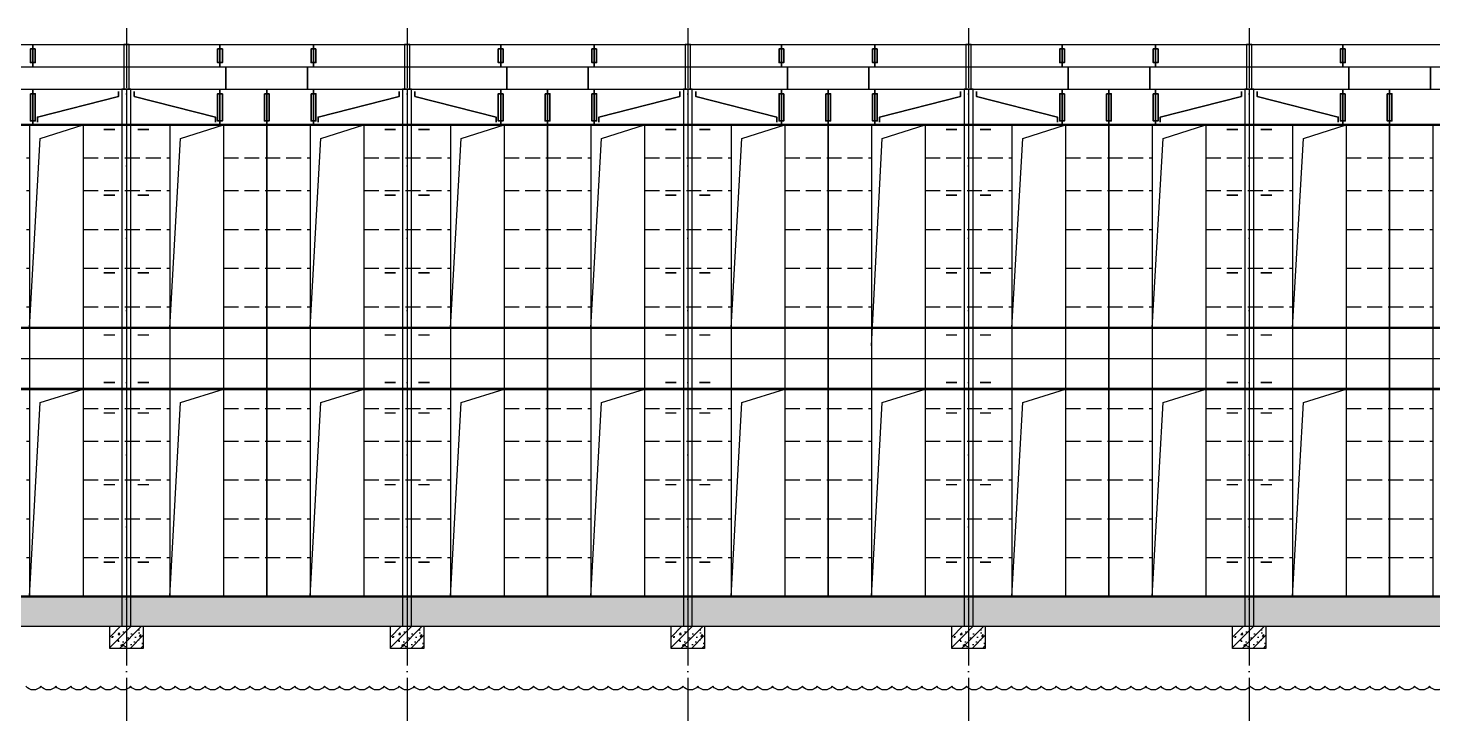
# Model space of a CAD drawing. Extents: x 95752 to 843522, y -411933 to 75567.
# Drawn here: x 661146 to 708188, y -88783 to -65563 of the extents above; entities that cross this region are included whole.
import ezdxf

# ---------------------------------------------------------------- set-up
doc = ezdxf.new("R2010")
doc.units = 0
doc.header["$LTSCALE"] = 1000
doc.header["$MEASUREMENT"] = 0
doc.linetypes.add('DASH', pattern=[0.35, 0.25, -0.1])
doc.linetypes.add('DOTE', pattern=[2.42, 2, -0.2, 0.02, -0.2])
for name, color, linetype in [('DOTE', 1, 'Continuous'), ('修改说明', 190, 'Continuous'), ('檩条', 4, 'Continuous'), ('钢柱', 6, 'Continuous')]:
    doc.layers.add(name, color=color, linetype=linetype)
doc.layers.add('拉杆', color=3, linetype='Continuous', lineweight=35)

# ---------------------------------------------------------------- blocks, each defined once
blk = doc.blocks.new('QMLT2')
at = {"layer": '檩条', "color": 4}
blk.add_line((155476, -716110), (249626, -716110), dxfattribs=at)
for points in [[(155476, -705584), (249476, -705584)], [(155476, -706334), (249476, -706334)], [(155476, -707084), (249476, -707084)], [(180426, -708284), (180426, -715684)], [(180426, -708284), (180426, -724084)], [(182226, -708284), (182226, -715684)], [(182226, -708284), (182226, -724084)], [(185126, -708284), (185126, -715684)], [(185126, -708284), (185126, -724084)], [(186926, -708284), (186926, -715684)], [(186926, -708284), (186926, -724084)], [(189826, -708284), (189826, -715684)], [(189826, -708284), (189826, -724084)], [(191626, -708284), (191626, -715684)], [(191626, -708284), (191626, -724084)], [(194526, -708284), (194526, -715684)], [(194526, -708284), (194526, -724084)], [(196326, -708284), (196326, -715684)], [(196326, -708284), (196326, -724084)], [(199226, -708284), (199226, -715684)], [(199226, -708284), (199226, -724084)], [(201026, -708284), (201026, -715684)], [(201026, -708284), (201026, -724084)], [(203926, -708284), (203926, -715684)], [(203926, -708284), (203926, -724084)], [(205726, -708284), (205726, -715684)], [(205726, -708284), (205726, -724084)], [(208626, -708284), (208626, -715684)], [(208626, -708284), (208626, -724084)], [(210426, -708284), (210426, -715684)], [(210426, -708284), (210426, -724084)], [(213326, -708284), (213326, -715684)], [(213326, -708284), (213326, -724084)], [(215126, -708284), (215126, -715684)], [(215126, -708284), (215126, -724084)], [(218026, -708284), (218026, -715684)], [(218026, -708284), (218026, -724084)], [(219826, -708284), (219826, -715684)], [(219826, -708284), (219826, -724084)], [(222726, -708284), (222726, -715684)], [(222726, -708284), (222726, -724084)], [(224526, -708284), (224526, -715684)], [(224526, -708284), (224526, -724084)], [(227426, -708284), (227426, -715684)], [(227426, -708284), (227426, -724084)], [(180426, -716684), (180426, -724084)], [(182226, -716684), (182226, -724084)], [(185126, -716684), (185126, -724084)], [(186926, -716684), (186926, -724084)], [(189826, -716684), (189826, -724084)], [(191626, -716684), (191626, -724084)], [(194526, -716684), (194526, -724084)], [(196326, -716684), (196326, -724084)], [(199226, -716684), (199226, -724084)], [(201026, -716684), (201026, -724084)], [(203926, -716684), (203926, -724084)], [(205726, -716684), (205726, -724084)], [(208626, -716684), (208626, -724084)], [(210426, -716684), (210426, -724084)], [(213326, -716684), (213326, -724084)], [(215126, -716684), (215126, -724084)], [(218026, -716684), (218026, -724084)], [(219826, -716684), (219826, -724084)], [(222726, -716684), (222726, -724084)], [(224526, -716684), (224526, -724084)], [(227426, -716684), (227426, -724084)]]:
    blk.add_lwpolyline(points, dxfattribs=at)
at = {"layer": '檩条', "color": 2, "const_width": 80}
for points in [[(155476, -708284), (249476, -708284)], [(168126, -715085), (249476, -715085)], [(164876, -717135), (240076, -717135)], [(163976, -724084), (241526, -724084)]]:
    blk.add_lwpolyline(points, dxfattribs=at)
at = {"layer": '檩条', "color": 11, "linetype": 'DASH', "ltscale": 2}
for points in [[(177526, -709384), (180426, -709384)], [(182226, -709384), (185126, -709384)], [(186926, -709384), (189826, -709384)], [(191626, -709384), (194526, -709384)], [(196326, -709384), (199226, -709384)], [(201026, -709384), (203926, -709384)], [(205726, -709384), (208626, -709384)], [(210426, -709384), (213326, -709384)], [(215126, -709384), (218026, -709384)], [(219826, -709384), (222726, -709384)], [(224526, -709384), (227426, -709384)], [(177526, -710484), (180426, -710484)], [(182226, -710484), (185126, -710484)], [(186926, -710484), (189826, -710484)], [(191626, -710484), (194526, -710484)], [(196326, -710484), (199226, -710484)], [(201026, -710484), (203926, -710484)], [(205726, -710484), (208626, -710484)], [(210426, -710484), (213326, -710484)], [(215126, -710484), (218026, -710484)], [(219826, -710484), (222726, -710484)], [(224526, -710484), (227426, -710484)], [(177526, -711784), (180426, -711784)], [(182226, -711784), (185126, -711784)], [(186926, -711784), (189826, -711784)], [(191626, -711784), (194526, -711784)], [(196326, -711784), (199226, -711784)], [(201026, -711784), (203926, -711784)], [(205726, -711784), (208626, -711784)], [(210426, -711784), (213326, -711784)], [(215126, -711784), (218026, -711784)], [(219826, -711784), (222726, -711784)], [(224526, -711784), (227426, -711784)], [(177526, -713084), (180426, -713084)], [(182226, -713084), (185126, -713084)], [(186926, -713084), (189826, -713084)], [(191626, -713084), (194526, -713084)], [(196326, -713084), (199226, -713084)], [(201026, -713084), (203926, -713084)], [(205726, -713084), (208626, -713084)], [(210426, -713084), (213326, -713084)], [(215126, -713084), (218026, -713084)], [(219826, -713084), (222726, -713084)], [(224526, -713084), (227426, -713084)], [(177526, -714384), (180426, -714384)], [(182226, -714384), (185126, -714384)], [(186926, -714384), (189826, -714384)], [(191626, -714384), (194526, -714384)], [(196326, -714384), (199226, -714384)], [(201026, -714384), (203926, -714384)], [(205726, -714384), (208626, -714384)], [(210426, -714384), (213326, -714384)], [(215126, -714384), (218026, -714384)], [(219826, -714384), (222726, -714384)], [(224526, -714384), (227426, -714384)], [(177526, -717784), (180426, -717784)], [(182226, -717784), (185126, -717784)], [(186926, -717784), (189826, -717784)], [(191626, -717784), (194526, -717784)], [(196326, -717784), (199226, -717784)], [(201026, -717784), (203926, -717784)], [(205726, -717784), (208626, -717784)], [(210426, -717784), (213326, -717784)], [(215126, -717784), (218026, -717784)], [(219826, -717784), (222726, -717784)], [(224526, -717784), (227426, -717784)], [(177526, -718884), (180426, -718884)], [(182226, -718884), (185126, -718884)], [(186926, -718884), (189826, -718884)], [(191626, -718884), (194526, -718884)], [(196326, -718884), (199226, -718884)], [(201026, -718884), (203926, -718884)], [(205726, -718884), (208626, -718884)], [(210426, -718884), (213326, -718884)], [(215126, -718884), (218026, -718884)], [(219826, -718884), (222726, -718884)], [(224526, -718884), (227426, -718884)], [(177526, -720184), (180426, -720184)], [(182226, -720184), (185126, -720184)], [(186926, -720184), (189826, -720184)], [(191626, -720184), (194526, -720184)], [(196326, -720184), (199226, -720184)], [(201026, -720184), (203926, -720184)], [(205726, -720184), (208626, -720184)], [(210426, -720184), (213326, -720184)], [(215126, -720184), (218026, -720184)], [(219826, -720184), (222726, -720184)], [(224526, -720184), (227426, -720184)], [(177526, -721484), (180426, -721484)], [(182226, -721484), (185126, -721484)], [(186926, -721484), (189826, -721484)], [(191626, -721484), (194526, -721484)], [(196326, -721484), (199226, -721484)], [(201026, -721484), (203926, -721484)], [(205726, -721484), (208626, -721484)], [(210426, -721484), (213326, -721484)], [(215126, -721484), (218026, -721484)], [(219826, -721484), (222726, -721484)], [(224526, -721484), (227426, -721484)], [(177526, -722784), (180426, -722784)], [(182226, -722784), (185126, -722784)], [(186926, -722784), (189826, -722784)], [(191626, -722784), (194526, -722784)], [(196326, -722784), (199226, -722784)], [(201026, -722784), (203926, -722784)], [(205726, -722784), (208626, -722784)], [(210426, -722784), (213326, -722784)], [(215126, -722784), (218026, -722784)], [(219826, -722784), (222726, -722784)], [(224526, -722784), (227426, -722784)]]:
    blk.add_lwpolyline(points, dxfattribs=at)

msp = doc.modelspace()

# ---------------------------------------------------------------- hatches: boundary and pattern name
h = msp.add_hatch()
h.set_pattern_fill('AR-B816', color=251, scale=100, style=0)
h.set_pattern_definition([(0, (-42556.38, 66224.28), (0, 121.3104), []), (90, (-42556.38, 66224.28), (-121.3104, 121.3104), [121.3104, -121.3104])])
h.paths.add_polyline_path([(644738, -85608.8), (722538, -85608.8), (722538, -84608.8), (644738, -84609.5)])
h.paths.add_polyline_path([(636238, -84609.5), (643238, -84608.8), (643238, -85608.8), (636238, -85609.5)])
h = msp.add_hatch()
h.set_pattern_fill('钢筋混凝土', color=256, scale=100, style=0)
h.set_pattern_definition([(45, (-284571.51, 413027.17), (-176.776695, 176.776695), []), (50, (-284571.5, 413027.2), (717.26018, -62.75213), [75, -825]), (355, (-284571.5, 413027.2), (-138.75133, 752.19213), [60, -660]), (100.4514, (-284511.74, 413021.94), (578.5094, 689.43954), [63.7402, -701.1421]), (46.1842, (-284571.5, 413227.2), (1067.24105, -165.519), [112.5, -1237.5]), (96.6356, (-284482.6, 413213.4), (934.6627, 974.1179), [95.6103, -1051.713]), (351.1842, (-284571.5, 413227.2), (934.662, 974.1186), [90, -990]), (21, (-284471.5, 413177.2), (596.90705, -402.6189), [75, -825]), (326, (-284471.5, 413177.2), (243.31533, 725.15005), [60, -660]), (71.4514, (-284421.8, 413143.6), (840.22263, 322.5305), [63.7402, -701.1421]), (37.5, (-284571.51, 413027.17), (12.159855, 332.893854), [0, -652, 0, -670, 0, -662.5]), (7.5, (-284571.5, 413027.17), (263.06954, 394.41171), [0, -382, 0, -637, 0, -252.5]), (327.5, (-284794.51, 413027.17), (533.822436, -22.55487), [0, -250, 0, -780, 0, -1035]), (317.5, (-284894.5, 413027.17), (583.18617, 100.10498), [0, -325, 0, -518, 0, -735])])
h.paths.add_polyline_path([(663878.9, -85608.8), (664997.1, -85608.8), (664997.1, -86350.6), (663878.9, -86350.6)])
h = msp.add_hatch()
h.set_pattern_fill('钢筋混凝土', color=256, scale=100, style=0)
h.set_pattern_definition([(45, (-275171.51, 413027.17), (-176.776695, 176.776695), []), (50, (-275171.5, 413027.2), (717.26018, -62.75213), [75, -825]), (355, (-275171.5, 413027.2), (-138.75133, 752.19213), [60, -660]), (100.4514, (-275111.74, 413021.94), (578.5094, 689.43954), [63.7402, -701.1421]), (46.1842, (-275171.5, 413227.2), (1067.24105, -165.519), [112.5, -1237.5]), (96.6356, (-275082.6, 413213.4), (934.6627, 974.1179), [95.6103, -1051.713]), (351.1842, (-275171.5, 413227.2), (934.662, 974.1186), [90, -990]), (21, (-275071.5, 413177.2), (596.90705, -402.6189), [75, -825]), (326, (-275071.5, 413177.2), (243.31533, 725.15005), [60, -660]), (71.4514, (-275021.8, 413143.6), (840.22263, 322.5305), [63.7402, -701.1421]), (37.5, (-275171.51, 413027.17), (12.159855, 332.893854), [0, -652, 0, -670, 0, -662.5]), (7.5, (-275171.5, 413027.17), (263.06954, 394.41171), [0, -382, 0, -637, 0, -252.5]), (327.5, (-275394.51, 413027.17), (533.822436, -22.55487), [0, -250, 0, -780, 0, -1035]), (317.5, (-275494.5, 413027.17), (583.18617, 100.10498), [0, -325, 0, -518, 0, -735])])
h.paths.add_polyline_path([(673278.9, -85608.8), (674397.1, -85608.8), (674397.1, -86350.6), (673278.9, -86350.6)])
h = msp.add_hatch()
h.set_pattern_fill('钢筋混凝土', color=256, scale=100, style=0)
h.set_pattern_definition([(45, (-265771.51, 413027.17), (-176.776695, 176.776695), []), (50, (-265771.5, 413027.2), (717.26018, -62.75213), [75, -825]), (355, (-265771.5, 413027.2), (-138.75133, 752.19213), [60, -660]), (100.4514, (-265711.74, 413021.94), (578.5094, 689.43954), [63.7402, -701.1421]), (46.1842, (-265771.5, 413227.2), (1067.24105, -165.519), [112.5, -1237.5]), (96.6356, (-265682.6, 413213.4), (934.6627, 974.1179), [95.6103, -1051.713]), (351.1842, (-265771.5, 413227.2), (934.662, 974.1186), [90, -990]), (21, (-265671.5, 413177.2), (596.90705, -402.6189), [75, -825]), (326, (-265671.5, 413177.2), (243.31533, 725.15005), [60, -660]), (71.4514, (-265621.8, 413143.6), (840.22263, 322.5305), [63.7402, -701.1421]), (37.5, (-265771.51, 413027.17), (12.159855, 332.893854), [0, -652, 0, -670, 0, -662.5]), (7.5, (-265771.5, 413027.17), (263.06954, 394.41171), [0, -382, 0, -637, 0, -252.5]), (327.5, (-265994.51, 413027.17), (533.822436, -22.55487), [0, -250, 0, -780, 0, -1035]), (317.5, (-266094.5, 413027.17), (583.18617, 100.10498), [0, -325, 0, -518, 0, -735])])
h.paths.add_polyline_path([(682678.9, -85608.8), (683797.1, -85608.8), (683797.1, -86350.6), (682678.9, -86350.6)])
h = msp.add_hatch()
h.set_pattern_fill('钢筋混凝土', color=256, scale=100, style=0)
h.set_pattern_definition([(45, (-256371.51, 413027.17), (-176.776695, 176.776695), []), (50, (-256371.5, 413027.2), (717.26018, -62.75213), [75, -825]), (355, (-256371.5, 413027.2), (-138.75133, 752.19213), [60, -660]), (100.4514, (-256311.74, 413021.94), (578.5094, 689.43954), [63.7402, -701.1421]), (46.1842, (-256371.5, 413227.2), (1067.24105, -165.519), [112.5, -1237.5]), (96.6356, (-256282.6, 413213.4), (934.6627, 974.1179), [95.6103, -1051.713]), (351.1842, (-256371.5, 413227.2), (934.662, 974.1186), [90, -990]), (21, (-256271.5, 413177.2), (596.90705, -402.6189), [75, -825]), (326, (-256271.5, 413177.2), (243.31533, 725.15005), [60, -660]), (71.4514, (-256221.8, 413143.6), (840.22263, 322.5305), [63.7402, -701.1421]), (37.5, (-256371.51, 413027.17), (12.159855, 332.893854), [0, -652, 0, -670, 0, -662.5]), (7.5, (-256371.5, 413027.17), (263.06954, 394.41171), [0, -382, 0, -637, 0, -252.5]), (327.5, (-256594.51, 413027.17), (533.822436, -22.55487), [0, -250, 0, -780, 0, -1035]), (317.5, (-256694.5, 413027.17), (583.18617, 100.10498), [0, -325, 0, -518, 0, -735])])
h.paths.add_polyline_path([(692078.9, -85608.8), (693197.1, -85608.8), (693197.1, -86350.6), (692078.9, -86350.6)])
h = msp.add_hatch()
h.set_pattern_fill('钢筋混凝土', color=256, scale=100, style=0)
h.set_pattern_definition([(45, (-246971.51, 413027.17), (-176.776695, 176.776695), []), (50, (-246971.5, 413027.2), (717.26018, -62.75213), [75, -825]), (355, (-246971.5, 413027.2), (-138.75133, 752.19213), [60, -660]), (100.4514, (-246911.74, 413021.94), (578.5094, 689.43954), [63.7402, -701.1421]), (46.1842, (-246971.5, 413227.2), (1067.24105, -165.519), [112.5, -1237.5]), (96.6356, (-246882.6, 413213.4), (934.6627, 974.1179), [95.6103, -1051.713]), (351.1842, (-246971.5, 413227.2), (934.662, 974.1186), [90, -990]), (21, (-246871.5, 413177.2), (596.90705, -402.6189), [75, -825]), (326, (-246871.5, 413177.2), (243.31533, 725.15005), [60, -660]), (71.4514, (-246821.8, 413143.6), (840.22263, 322.5305), [63.7402, -701.1421]), (37.5, (-246971.51, 413027.17), (12.159855, 332.893854), [0, -652, 0, -670, 0, -662.5]), (7.5, (-246971.5, 413027.17), (263.06954, 394.41171), [0, -382, 0, -637, 0, -252.5]), (327.5, (-247194.51, 413027.17), (533.822436, -22.55487), [0, -250, 0, -780, 0, -1035]), (317.5, (-247294.5, 413027.17), (583.18617, 100.10498), [0, -325, 0, -518, 0, -735])])
h.paths.add_polyline_path([(701478.9, -85608.8), (702597.1, -85608.8), (702597.1, -86350.6), (701478.9, -86350.6)])

# ---------------------------------------------------------------- linework, layer by layer
for points in [[(661188, -75609.5), (661551.3, -69262.9), (662988, -68808.8)], [(665888, -75609.5), (666251.3, -69262.9), (667688, -68808.8)], [(670588, -75609.5), (670951.3, -69262.9), (672388, -68808.8)], [(675288, -75609.5), (675651.3, -69262.9), (677088, -68808.8)], [(679988, -75609.5), (680351.3, -69262.9), (681788, -68808.8)], [(684688, -75609.5), (685051.3, -69262.9), (686488, -68808.8)], [(689388, -76208.8), (689751.3, -69262.9), (691188, -68808.8)], [(694088, -75609.5), (694451.3, -69262.9), (695888, -68808.8)], [(698788, -75609.5), (699151.3, -69262.9), (700588, -68808.8)], [(703488, -75609.5), (703851.3, -69262.9), (705288, -68808.8)], [(661188, -84608.8), (661551.3, -78113.9), (662988, -77659.8)], [(665888, -84608.8), (666251.3, -78113.9), (667688, -77659.8)], [(670588, -84608.8), (670951.3, -78113.9), (672388, -77659.8)], [(675288, -84608.8), (675651.3, -78113.9), (677088, -77659.8)], [(679988, -84608.8), (680351.3, -78113.9), (681788, -77659.8)], [(684688, -84608.8), (685051.3, -78113.9), (686488, -77659.8)], [(689388, -84608.8), (689751.3, -78113.9), (691188, -77659.8)], [(694088, -84608.8), (694451.3, -78113.9), (695888, -77659.8)], [(698788, -84608.8), (699151.3, -78113.9), (700588, -77659.8)], [(703488, -84608.8), (703851.3, -78113.9), (705288, -77659.8)]]:
    msp.add_lwpolyline(points)
at = {"const_width": 50}
for points in [[(664056.9, -68963), (663681.4, -68963)], [(664819, -68963), (665194.5, -68963)], [(673456.9, -68963.4), (673081.4, -68963.4)], [(674219, -68963.4), (674594.5, -68963.4)], [(682856.9, -68963), (682481.4, -68963)], [(683619, -68963), (683994.5, -68963)], [(692256.9, -68963), (691881.4, -68963)], [(693019, -68963), (693394.5, -68963)], [(701656.9, -68963), (701281.4, -68963)], [(702419, -68963), (702794.5, -68963)], [(664056.9, -71163), (663681.4, -71163)], [(664819, -71163), (665194.5, -71163)], [(673456.9, -71163.4), (673081.4, -71163.4)], [(674219, -71163.4), (674594.5, -71163.4)], [(682856.9, -71163), (682481.4, -71163)], [(683619, -71163), (683994.5, -71163)], [(692256.9, -71163), (691881.4, -71163)], [(693019, -71163), (693394.5, -71163)], [(701656.9, -71163), (701281.4, -71163)], [(702419, -71163), (702794.5, -71163)], [(664056.9, -73763), (663681.4, -73763)], [(664819, -73763), (665194.5, -73763)], [(673456.9, -73763.4), (673081.4, -73763.4)], [(674219, -73763.4), (674594.5, -73763.4)], [(682856.9, -73763), (682481.4, -73763)], [(683619, -73763), (683994.5, -73763)], [(692256.9, -73763), (691881.4, -73763)], [(693019, -73763), (693394.5, -73763)], [(701656.9, -73763), (701281.4, -73763)], [(702419, -73763), (702794.5, -73763)], [(664056.9, -75850.6), (663681.4, -75850.6)], [(664819, -75850.6), (665194.5, -75850.6)], [(673456.9, -75851), (673081.4, -75851)], [(674219, -75851), (674594.5, -75851)], [(682856.9, -75850.6), (682481.4, -75850.6)], [(683619, -75850.6), (683994.5, -75850.6)], [(692256.9, -75850.6), (691881.4, -75850.6)], [(693019, -75850.6), (693394.5, -75850.6)], [(701656.9, -75850.6), (701281.4, -75850.6)], [(702419, -75850.6), (702794.5, -75850.6)], [(664056.9, -77440.6), (663681.4, -77440.6)], [(664819, -77440.6), (665194.5, -77440.6)], [(673456.9, -77441), (673081.4, -77441)], [(674219, -77441), (674594.5, -77441)], [(682856.9, -77440.6), (682481.4, -77440.6)], [(683619, -77440.6), (683994.5, -77440.6)], [(692256.9, -77440.6), (691881.4, -77440.6)], [(693019, -77440.6), (693394.5, -77440.6)], [(701656.9, -77440.6), (701281.4, -77440.6)], [(702419, -77440.6), (702794.5, -77440.6)], [(664056.9, -78463), (663681.4, -78463)], [(664819, -78463), (665194.5, -78463)], [(673456.9, -78463.4), (673081.4, -78463.4)], [(674219, -78463.4), (674594.5, -78463.4)], [(682856.9, -78463), (682481.4, -78463)], [(683619, -78463), (683994.5, -78463)], [(692256.9, -78463), (691881.4, -78463)], [(693019, -78463), (693394.5, -78463)], [(701656.9, -78463), (701281.4, -78463)], [(702419, -78463), (702794.5, -78463)], [(664056.9, -80863), (663681.4, -80863)], [(664819, -80863), (665194.5, -80863)], [(673456.9, -80863.4), (673081.4, -80863.4)], [(674219, -80863.4), (674594.5, -80863.4)], [(682856.9, -80863), (682481.4, -80863)], [(683619, -80863), (683994.5, -80863)], [(692256.9, -80863), (691881.4, -80863)], [(693019, -80863), (693394.5, -80863)], [(701656.9, -80863), (701281.4, -80863)], [(702419, -80863), (702794.5, -80863)], [(664056.9, -83463), (663681.4, -83463)], [(664819, -83463), (665194.5, -83463)], [(673456.9, -83463.4), (673081.4, -83463.4)], [(674219, -83463.4), (674594.5, -83463.4)], [(682856.9, -83463), (682481.4, -83463)], [(683619, -83463), (683994.5, -83463)], [(692256.9, -83463), (691881.4, -83463)], [(693019, -83463), (693394.5, -83463)], [(701656.9, -83463), (701281.4, -83463)], [(702419, -83463), (702794.5, -83463)]]:
    msp.add_lwpolyline(points, dxfattribs=at)
at = {"color": 251}
msp.add_lwpolyline([(644738, -85608.8), (722538, -85608.8), (722538, -84608.8), (644738, -84609.5)], close=True, dxfattribs=at)
for points in [[(663878.9, -85608.8), (664997.1, -85608.8), (664997.1, -86350.6), (663878.9, -86350.6)], [(673278.9, -85608.8), (674397.1, -85608.8), (674397.1, -86350.6), (673278.9, -86350.6)], [(682678.9, -85608.8), (683797.1, -85608.8), (683797.1, -86350.6), (682678.9, -86350.6)], [(692078.9, -85608.8), (693197.1, -85608.8), (693197.1, -86350.6), (692078.9, -86350.6)], [(701478.9, -85608.8), (702597.1, -85608.8), (702597.1, -86350.6), (701478.9, -86350.6)]]:
    msp.add_lwpolyline(points, close=True)
at = {"layer": 'DOTE', "linetype": 'DOTE'}
for p, q in [((664438, -65563), (664438, -88782.6)), ((673838, -65563), (673838, -88782.6)), ((683238, -65563), (683238, -88782.6)), ((692638, -65563), (692638, -88782.6)), ((702038, -65563), (702038, -88782.6)), ((635086.1, -67609.5), (732764.2, -67609.4)), ((635086.1, -85609.5), (732764.2, -85609.4))]:
    msp.add_line(p, q, dxfattribs=at)
at = {"layer": '修改说明'}
msp.add_lwpolyline([(708574.2, -87614.2, -0.5206), (708074.2, -87614.2, -0.5206), (707574.2, -87614.2, -0.5206), (707074.2, -87614.2, -0.5206), (706574.2, -87614.2, -0.5206), (706074.2, -87614.2, -0.5206), (705574.2, -87614.2, -0.5206), (705074.2, -87614.2, -0.5206), (704574.2, -87614.2, -0.5206), (704074.2, -87614.2, -0.5206), (703574.2, -87614.2, -0.5206), (703074.2, -87614.2, -0.5206), (702574.2, -87614.2, -0.5206), (702074.2, -87614.2, -0.5206), (701574.2, -87614.2, -0.5206), (701074.2, -87614.2, -0.5206), (700574.2, -87614.2, -0.5206), (700074.2, -87614.2, -0.5206), (699574.2, -87614.2, -0.5206), (699074.2, -87614.2, -0.5206), (698574.2, -87614.2, -0.5206), (698074.2, -87614.2, -0.5206), (697574.2, -87614.2, -0.5206), (697074.2, -87614.2, -0.5206), (696574.2, -87614.2, -0.5206), (696074.2, -87614.2, -0.5206), (695574.2, -87614.2, -0.5206), (695074.2, -87614.2, -0.5206), (694574.2, -87614.2, -0.5206), (694074.2, -87614.2, -0.5206), (693574.2, -87614.2, -0.5206), (693074.2, -87614.2, -0.5206), (692574.2, -87614.2, -0.5206), (692074.2, -87614.2, -0.5206), (691574.2, -87614.2, -0.5206), (691074.2, -87614.2, -0.5206), (690574.2, -87614.2, -0.5206), (690074.2, -87614.2, -0.5206), (689574.2, -87614.2, -0.5206), (689074.2, -87614.2, -0.5206), (688574.2, -87614.2, -0.5206), (688074.2, -87614.2, -0.5206), (687574.2, -87614.2, -0.5206), (687074.2, -87614.2, -0.5206), (686574.2, -87614.2, -0.5206), (686074.2, -87614.2, -0.5206), (685574.2, -87614.2, -0.5206), (685074.2, -87614.2, -0.5206), (684574.2, -87614.2, -0.5206), (684074.2, -87614.2, -0.5206), (683574.2, -87614.2, -0.5206), (683074.2, -87614.2, -0.5206), (682574.2, -87614.2, -0.5206), (682074.2, -87614.2, -0.5206), (681574.2, -87614.2, -0.5206), (681074.2, -87614.2, -0.5206), (680574.2, -87614.2, -0.5206), (680074.2, -87614.2, -0.5206), (679574.2, -87614.2, -0.5206), (679074.2, -87614.2, -0.5206), (678574.2, -87614.2, -0.5206), (678074.2, -87614.2, -0.5206), (677574.2, -87614.2, -0.5206), (677074.2, -87614.2, -0.5206), (676574.2, -87614.2, -0.5206), (676074.2, -87614.2, -0.5206), (675574.2, -87614.2, -0.5206), (675074.2, -87614.2, -0.5206), (674574.2, -87614.2, -0.5206), (674074.2, -87614.2, -0.5206), (673574.2, -87614.2, -0.5206), (673074.2, -87614.2, -0.5206), (672574.2, -87614.2, -0.5206), (672074.2, -87614.2, -0.5206), (671574.2, -87614.2, -0.5206), (671074.2, -87614.2, -0.5206), (670574.2, -87614.2, -0.5206), (670074.2, -87614.2, -0.5206), (669574.2, -87614.2, -0.5206), (669074.2, -87614.2, -0.5206), (668574.2, -87614.2, -0.5206), (668074.2, -87614.2, -0.5206), (667574.2, -87614.2, -0.5206), (667074.2, -87614.2, -0.5206), (666574.2, -87614.2, -0.5206), (666074.2, -87614.2, -0.5206), (665574.2, -87614.2, -0.5206), (665074.2, -87614.2, -0.5206), (664574.2, -87614.2, -0.5206), (664074.2, -87614.2, -0.5206), (663574.2, -87614.2, -0.5206), (663074.2, -87614.2, -0.5206), (662574.2, -87614.2, -0.5206), (662074.2, -87614.2, -0.5206), (661574.2, -87614.2, -0.5206), (661074.2, -87614.2, -0.5206)], format="xyb", dxfattribs=at)
at = {"layer": '拉杆'}
for points in [[(661383.8, -66263.8), (661224.6, -66263.8), (661224.6, -66722.3), (661383.8, -66722.3)], [(667650.8, -66263.8), (667491.6, -66263.8), (667491.6, -66722.3), (667650.8, -66722.3)], [(670783.8, -66263.8), (670624.6, -66263.8), (670624.6, -66722.3), (670783.8, -66722.3)], [(677050.8, -66263.8), (676891.6, -66263.8), (676891.6, -66722.3), (677050.8, -66722.3)], [(680183.8, -66263.8), (680024.6, -66263.8), (680024.6, -66722.3), (680183.8, -66722.3)], [(686450.8, -66263.8), (686291.6, -66263.8), (686291.6, -66722.3), (686450.8, -66722.3)], [(689583.8, -66263.8), (689424.6, -66263.8), (689424.6, -66722.3), (689583.8, -66722.3)], [(695850.8, -66263.8), (695691.6, -66263.8), (695691.6, -66722.3), (695850.8, -66722.3)], [(698983.8, -66263.8), (698824.6, -66263.8), (698824.6, -66722.3), (698983.8, -66722.3)], [(705250.8, -66263.8), (705091.6, -66263.8), (705091.6, -66722.3), (705250.8, -66722.3)], [(661224.2, -67763.8), (661383.4, -67763.8), (661383.4, -68672.3), (661224.2, -68672.3)], [(667650.8, -67763.8), (667491.6, -67763.8), (667491.6, -68672.3), (667650.8, -68672.3)], [(669058.2, -67763.8), (669217.4, -67763.8), (669217.4, -68672.3), (669058.2, -68672.3)], [(670624.2, -67763.8), (670783.4, -67763.8), (670783.4, -68672.3), (670624.2, -68672.3)], [(677050.8, -67763.8), (676891.6, -67763.8), (676891.6, -68672.3), (677050.8, -68672.3)], [(678458.2, -67763.8), (678617.4, -67763.8), (678617.4, -68672.3), (678458.2, -68672.3)], [(680024.2, -67763.8), (680183.4, -67763.8), (680183.4, -68672.3), (680024.2, -68672.3)], [(686450.8, -67763.8), (686291.6, -67763.8), (686291.6, -68672.3), (686450.8, -68672.3)], [(687858.2, -67763.8), (688017.4, -67763.8), (688017.4, -68672.3), (687858.2, -68672.3)], [(689424.2, -67763.8), (689583.4, -67763.8), (689583.4, -68672.3), (689424.2, -68672.3)], [(695850.8, -67763.8), (695691.6, -67763.8), (695691.6, -68672.3), (695850.8, -68672.3)], [(697258.2, -67763.8), (697417.4, -67763.8), (697417.4, -68672.3), (697258.2, -68672.3)], [(698824.2, -67763.8), (698983.4, -67763.8), (698983.4, -68672.3), (698824.2, -68672.3)], [(705250.8, -67763.8), (705091.6, -67763.8), (705091.6, -68672.3), (705250.8, -68672.3)], [(706658.2, -67763.8), (706817.4, -67763.8), (706817.4, -68672.3), (706658.2, -68672.3)]]:
    msp.add_lwpolyline(points, close=True, dxfattribs=at)
at = {"layer": '拉杆', "color": 6}
for points in [[(661304, -66858.8), (661304, -66108.8)], [(667571, -66858.8), (667571, -66108.8)], [(670704, -66858.8), (670704, -66108.8)], [(676971, -66858.8), (676971, -66108.8)], [(680104, -66858.8), (680104, -66108.8)], [(686371, -66858.8), (686371, -66108.8)], [(689504, -66858.8), (689504, -66108.8)], [(695771, -66858.8), (695771, -66108.8)], [(698904, -66858.8), (698904, -66108.8)], [(705171, -66858.8), (705171, -66108.8)], [(661304, -68808.8), (661304, -67608.8)], [(667571, -68808.8), (667571, -67608.8)], [(669138, -68808.8), (669138, -67608.8)], [(670704, -68808.8), (670704, -67608.8)], [(676971, -68808.8), (676971, -67608.8)], [(678538, -68808.8), (678538, -67608.8)], [(680104, -68808.8), (680104, -67608.8)], [(686371, -68808.8), (686371, -67608.8)], [(687938, -68808.8), (687938, -67608.8)], [(689504, -68808.8), (689504, -67608.8)], [(695771, -68808.8), (695771, -67608.8)], [(697338, -68808.8), (697338, -67608.8)], [(698904, -68808.8), (698904, -67608.8)], [(705171, -68808.8), (705171, -67608.8)], [(706738, -68808.8), (706738, -67608.8)]]:
    msp.add_lwpolyline(points, dxfattribs=at)
at = {"layer": '拉杆'}
for points in [[(667772, -66858.8), (667772, -67608.8)], [(670504, -66858.8), (670504, -67608.8)], [(677172, -66858.8), (677172, -67608.8)], [(679904, -66858.8), (679904, -67608.8)], [(686572, -66858.8), (686572, -67608.8)], [(689304, -66858.8), (689304, -67608.8)], [(695972, -66858.8), (695972, -67608.8)], [(698704, -66858.8), (698704, -67608.8)], [(705372, -66858.8), (705372, -67608.8)], [(708104, -66858.8), (708104, -67608.8)], [(669138, -68808.8), (669138, -84608.8)], [(678538, -68808.8), (678538, -84608.8)], [(687938, -68808.8), (687938, -84608.8)], [(697338, -68808.8), (697338, -84608.8)], [(706738, -68808.8), (706738, -84608.8)]]:
    msp.add_lwpolyline(points, dxfattribs=at)
at = {"layer": '拉杆', "color": 2}
for points in [[(664173.9, -67684), (664173.9, -67855.7), (661458.1, -68545.6), (661458.1, -68721.8)], [(664701.1, -67684), (664701.1, -67855.7), (667416.8, -68545.6), (667416.8, -68721.8)], [(673573.9, -67684), (673573.9, -67855.7), (670858.1, -68545.6), (670858.1, -68721.8)], [(674101.1, -67684), (674101.1, -67855.7), (676816.8, -68545.6), (676816.8, -68721.8)], [(682973.9, -67684), (682973.9, -67855.7), (680258.1, -68545.6), (680258.1, -68721.8)], [(683501.1, -67684), (683501.1, -67855.7), (686216.8, -68545.6), (686216.8, -68721.8)], [(692373.9, -67684), (692373.9, -67855.7), (689658.1, -68545.6), (689658.1, -68721.8)], [(692901.1, -67684), (692901.1, -67855.7), (695616.8, -68545.6), (695616.8, -68721.8)], [(701773.9, -67684), (701773.9, -67855.7), (699058.1, -68545.6), (699058.1, -68721.8)], [(702301.1, -67684), (702301.1, -67855.7), (705016.8, -68545.6), (705016.8, -68721.8)]]:
    msp.add_lwpolyline(points, dxfattribs=at)
at = {"layer": '钢柱'}
for p, q in [((664438, -67609.4), (664438, -85608.8)), ((673838, -67609.4), (673838, -85608.8)), ((683238, -67609.4), (683238, -85608.8)), ((692638, -67609.4), (692638, -85608.8)), ((702038, -67609.4), (702038, -85608.8))]:
    msp.add_line(p, q, dxfattribs=at)
for points in [[(664349.9, -67609.4), (664526.1, -67609.4), (664526.1, -66109.5), (664349.9, -66109.5)], [(673749.9, -67609.4), (673926.1, -67609.4), (673926.1, -66109.5), (673749.9, -66109.5)], [(683149.9, -67609.4), (683326.1, -67609.4), (683326.1, -66109.5), (683149.9, -66109.5)], [(692549.9, -67609.4), (692726.1, -67609.4), (692726.1, -66109.5), (692549.9, -66109.5)], [(701949.9, -67609.4), (702126.1, -67609.4), (702126.1, -66109.5), (701949.9, -66109.5)], [(664288, -85608.8), (664588, -85608.8), (664588, -67609.4), (664288, -67609.4)], [(673688, -85608.8), (673988, -85608.8), (673988, -67609.4), (673688, -67609.4)], [(683088, -85608.8), (683388, -85608.8), (683388, -67609.4), (683088, -67609.4)], [(692488, -85608.8), (692788, -85608.8), (692788, -67609.4), (692488, -67609.4)], [(701888, -85608.8), (702188, -85608.8), (702188, -67609.4), (701888, -67609.4)]]:
    msp.add_lwpolyline(points, close=True, dxfattribs=at)

# ---------------------------------------------------------------- block references
msp.add_blockref('QMLT2', (480762.2, 639475.7))

doc.saveas('drawing.dxf')
